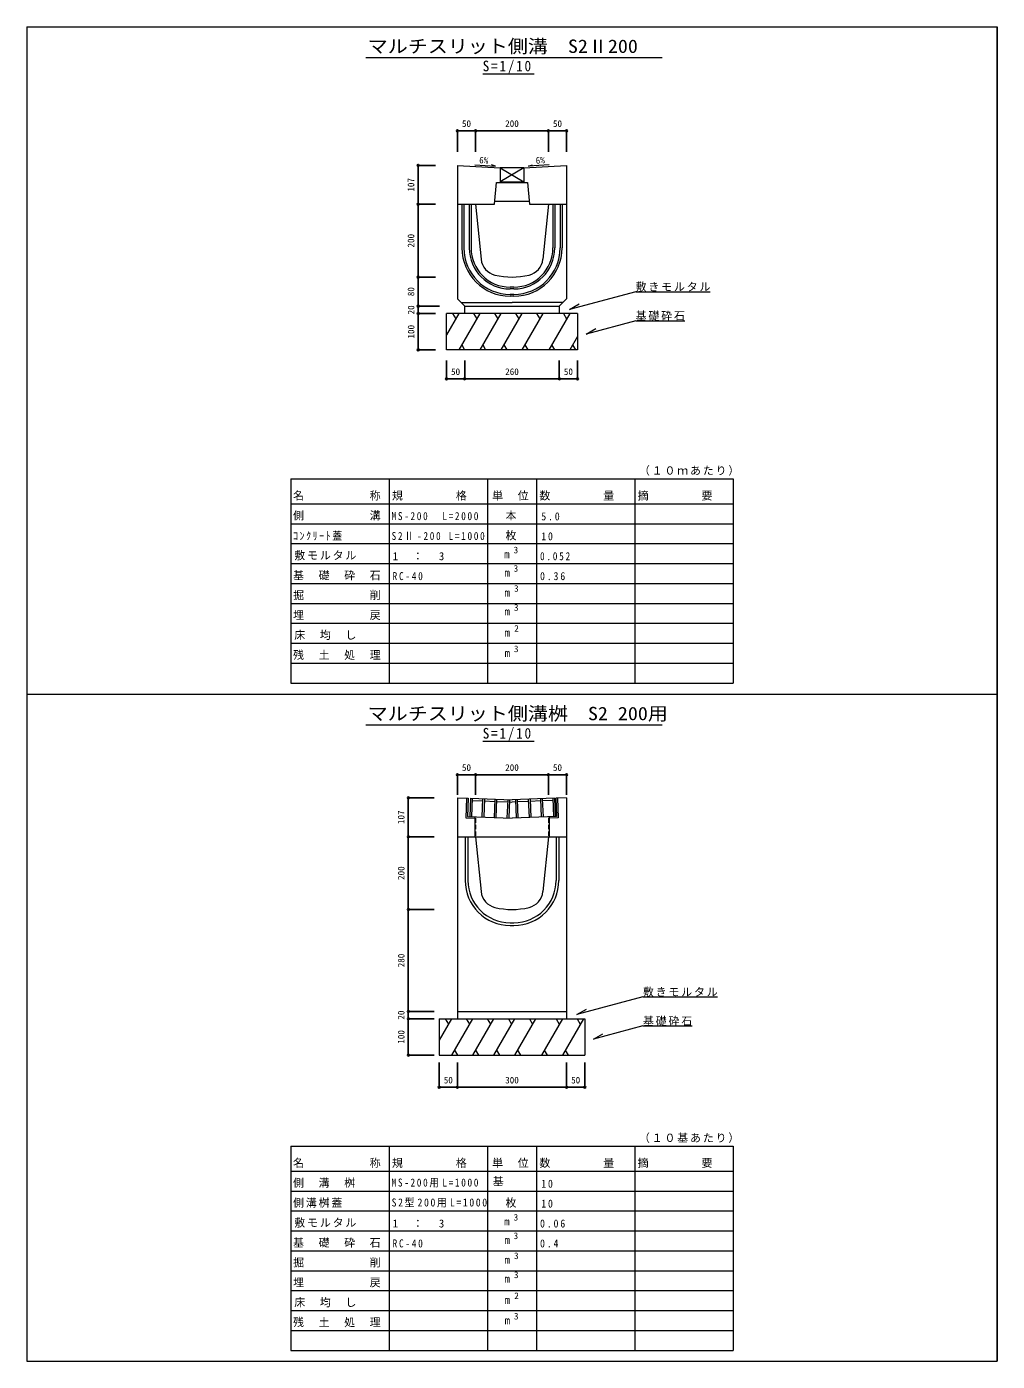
# Model space of a CAD drawing. Units: millimetres at full size, sheet at 1:10. Extents: x -1830 to 837, y -1827 to 1840.
import ezdxf
from ezdxf.enums import TextEntityAlignment as Align

# ---------------------------------------------------------------- set-up
doc = ezdxf.new("R2010")
doc.units = ezdxf.units.MM
doc.header["$LTSCALE"] = 10
doc.header["$PDMODE"] = 32
doc.header["$PDSIZE"] = 5
doc.linetypes.add('DASHED1', pattern=[1.8, 1.2, -0.6])
doc.layers.add('0-0_通り芯', color=7, linetype='Continuous', lineweight=18)
doc.layers.add('0-1_躯体', color=4, linetype='Continuous')
doc.styles.add('ＭＳ ゴシック', font='')
doc.styles.get('ＭＳ ゴシック').set_extended_font_data('MS Gothic')

msp = doc.modelspace()

# ---------------------------------------------------------------- linework, layer by layer
at = {"layer": '0-0_通り芯', "color": 2}
for p, q in [((-1829.66, 1839.81), (-1829.66, -1826.86)), ((-1829.66, 1839.81), (837, 1839.81)), ((-621.33, -279.55), (-623.42, -334.01)), ((-616.83, -279.72), (-618.75, -329.68)), ((-610.52, -279.96), (-612.44, -329.93)), ((-610.52, -279.96), (-496.33, -284.34)), ((-605.52, -280.15), (-607.44, -330.12)), ((-605.75, -286.15), (-577.25, -287.24)), ((-577.02, -281.25), (-578.94, -331.21)), ((-572.02, -281.44), (-573.94, -331.4)), ((-572.25, -287.43), (-543.75, -288.53)), ((-543.52, -282.53), (-545.44, -332.5)), ((-538.52, -282.72), (-540.44, -332.69)), ((-538.75, -288.72), (-508.45, -289.88)), ((-508.22, -283.89), (-510.14, -333.85)), ((-503.22, -284.08), (-505.14, -334.04)), ((-503.45, -290.07), (-496.56, -290.34)), ((-379.52, -279.86), (-496.33, -284.34)), ((-486.59, -289.97), (-496.1, -290.34)), ((-486.82, -283.98), (-484.9, -333.94)), ((-481.82, -283.79), (-479.9, -333.75)), ((-451.29, -288.62), (-481.59, -289.78)), ((-451.52, -282.62), (-449.6, -332.59)), ((-446.52, -282.43), (-444.6, -332.39)), ((-417.79, -287.33), (-446.29, -288.43)), ((-418.02, -281.34), (-416.1, -331.3)), ((-413.02, -281.15), (-411.1, -331.11)), ((-384.29, -286.05), (-412.79, -287.14)), ((-384.52, -280.05), (-382.6, -330.02)), ((-379.52, -279.86), (-377.6, -329.83)), ((-375.83, -279.72), (-373.91, -329.68)), ((-371.33, -279.55), (-369.24, -334.01)), ((-618.75, -329.68), (-496.33, -334.38)), ((-373.91, -329.68), (-496.33, -334.38)), ((-623.42, -334.01), (-596.33, -335.05)), ((-598.27, -330.47), (-598.44, -334.97)), ((-598.44, -334.97), (-598.44, -385.59)), ((-369.24, -334.01), (-396.33, -335.05)), ((-394.4, -330.47), (-394.22, -334.97)), ((-394.22, -334.97), (-394.22, -385.59)), ((-1829.66, -1826.86), (837, -1826.86))]:
    msp.add_line(p, q, dxfattribs=at)
at = {"layer": '0-0_通り芯'}
for p, q in [((-898.16, 1754.81), (-84.16, 1754.81)), ((-576.77, 1710.09), (-435.8, 1710.09)), ((-156.56, 1111.62), (-338.07, 1062.99)), ((-156.56, 1111.62), (48.44, 1111.62)), ((-626.33, 1051.85), (-626.33, 1071.85)), ((-366.33, 1071.85), (-366.33, 1051.85)), ((-338.07, 1062.99), (-312.09, 1077.99)), ((-642.28, 1051.85), (-676.33, 992.87)), ((-676.33, 951.85), (-676.33, 1051.85)), ((-316.33, 1051.85), (-676.33, 1051.85)), ((-659.59, 1051.85), (-650.93, 1036.86)), ((-584.55, 1051.85), (-642.28, 951.85)), ((-601.85, 1051.85), (-593.2, 1036.86)), ((-526.81, 1051.85), (-584.55, 951.85)), ((-544.12, 1051.85), (-535.46, 1036.86)), ((-469.08, 1051.85), (-526.81, 951.85)), ((-486.38, 1051.85), (-477.73, 1036.86)), ((-411.34, 1051.85), (-469.08, 951.85)), ((-428.65, 1051.85), (-419.99, 1036.86)), ((-337.77, 1051.85), (-395.5, 951.85)), ((-355.07, 1051.85), (-346.42, 1036.86)), ((-156.56, 1031.82), (-21.56, 1031.82)), ((-634.36, 965.56), (-626.44, 951.85)), ((-576.63, 965.56), (-568.71, 951.85)), ((-518.89, 965.56), (-510.97, 951.85)), ((-461.16, 965.56), (-453.24, 951.85)), ((-387.58, 965.56), (-379.66, 951.85)), ((-316.33, 988.97), (-337.77, 951.85)), ((-329.85, 965.56), (-321.93, 951.85)), ((-1103.83, 597.35), (111.17, 597.35)), ((-1103.83, 597.35), (-1103.83, 474.23)), ((-833.83, 597.35), (-833.83, 474.23)), ((-563.83, 597.35), (-563.83, 474.23)), ((-428.83, 597.35), (-428.83, 474.23)), ((-158.83, 597.35), (-158.83, 474.23)), ((111.17, 597.35), (111.17, 474.23)), ((-1103.83, 528.95), (111.17, 528.95)), ((-1103.83, 474.23), (111.17, 474.23)), ((-1103.83, 474.23), (-1103.83, 36.47)), ((-833.83, 474.23), (-833.83, 36.47)), ((-563.83, 474.23), (-563.83, 36.47)), ((-428.83, 474.23), (-428.83, 36.47)), ((-158.83, 474.23), (-158.83, 36.47)), ((111.17, 474.23), (111.17, 36.47)), ((-1103.83, 419.51), (111.17, 419.51)), ((-1103.83, 364.79), (111.17, 364.79)), ((-1103.83, 310.07), (111.17, 310.07)), ((-1103.83, 255.35), (111.17, 255.35)), ((-1103.83, 200.63), (111.17, 200.63)), ((-1103.83, 145.91), (111.17, 145.91)), ((-1103.83, 91.19), (111.17, 91.19)), ((-1103.83, 36.47), (111.17, 36.47)), ((-1018.33, 36.47), (-109.33, 36.47)), ((-898.16, -78.53), (-84.16, -78.53)), ((-576.77, -123.25), (-435.8, -123.25)), ((-136.56, -825.81), (68.44, -825.81)), ((-646.33, -865.59), (-646.33, -885.59)), ((-346.33, -865.59), (-346.33, -885.59)), ((-696.33, -885.59), (-296.33, -885.59)), ((-696.33, -885.59), (-696.33, -985.59)), ((-662.28, -885.59), (-696.33, -944.56)), ((-679.59, -885.59), (-670.93, -900.57)), ((-604.55, -885.59), (-662.28, -985.59)), ((-621.85, -885.59), (-613.2, -900.57)), ((-546.81, -885.59), (-604.55, -985.59)), ((-564.12, -885.59), (-555.46, -900.57)), ((-489.08, -885.59), (-546.81, -985.59)), ((-506.38, -885.59), (-497.73, -900.57)), ((-431.34, -885.59), (-489.08, -985.59)), ((-448.65, -885.59), (-439.99, -900.57)), ((-357.77, -885.59), (-415.5, -985.59)), ((-375.07, -885.59), (-366.42, -900.57)), ((-300.03, -885.59), (-357.77, -985.59)), ((-317.33, -885.59), (-308.68, -900.57)), ((-296.33, -885.59), (-296.33, -985.59)), ((-136.56, -905.61), (-1.56, -905.61)), ((-696.33, -985.59), (-296.33, -985.59)), ((-654.36, -971.87), (-646.44, -985.59)), ((-596.63, -971.87), (-588.71, -985.59)), ((-538.89, -971.87), (-530.97, -985.59)), ((-481.16, -971.87), (-473.24, -985.59)), ((-407.58, -971.87), (-399.66, -985.59)), ((-349.85, -971.87), (-341.93, -985.59)), ((-1103.83, -1235.98), (111.17, -1235.98)), ((-1103.83, -1235.98), (-1103.83, -1359.1)), ((-833.83, -1235.98), (-833.83, -1359.1)), ((-563.83, -1235.98), (-563.83, -1359.1)), ((-428.83, -1235.98), (-428.83, -1359.1)), ((-158.83, -1235.98), (-158.83, -1359.1)), ((111.17, -1235.98), (111.17, -1359.1)), ((-1103.83, -1304.38), (111.17, -1304.38)), ((-1103.83, -1359.1), (111.17, -1359.1)), ((-1103.83, -1359.1), (-1103.83, -1796.86)), ((-833.83, -1359.1), (-833.83, -1796.86)), ((-563.83, -1359.1), (-563.83, -1796.86)), ((-428.83, -1359.1), (-428.83, -1796.86)), ((-158.83, -1359.1), (-158.83, -1796.86)), ((111.17, -1359.1), (111.17, -1796.86)), ((-1103.83, -1413.82), (111.17, -1413.82)), ((-1103.83, -1468.54), (111.17, -1468.54)), ((-1103.83, -1523.26), (111.17, -1523.26)), ((-1103.83, -1577.98), (111.17, -1577.98)), ((-1103.83, -1632.7), (111.17, -1632.7)), ((-1103.83, -1687.42), (111.17, -1687.42)), ((-1103.83, -1742.14), (111.17, -1742.14)), ((-1103.83, -1796.86), (111.17, -1796.86)), ((-1018.33, -1796.86), (-109.33, -1796.86))]:
    msp.add_line(p, q, dxfattribs=at)
at = {"layer": '0-0_通り芯', "color": 3}
for p, q in [((-646.33, 1458.85), (-646.33, 1351.85)), ((-646.33, 1458.85), (-528.83, 1451.84)), ((-463.83, 1451.84), (-528.83, 1413.85)), ((-528.83, 1451.84), (-463.83, 1413.85)), ((-528.83, 1451.84), (-528.83, 1411.55)), ((-463.83, 1451.84), (-528.83, 1451.84)), ((-463.83, 1451.84), (-346.33, 1458.85)), ((-463.83, 1451.84), (-463.83, 1411.55)), ((-346.33, 1458.85), (-346.33, 1351.85)), ((-544.33, 1351.85), (-539.33, 1411.55)), ((-539.33, 1411.55), (-453.33, 1411.55)), ((-528.83, 1413.85), (-463.83, 1413.85)), ((-543.58, 1360.84), (-449.09, 1360.84)), ((-646.33, 1351.85), (-646.33, 1091.85)), ((-646.33, 1351.85), (-544.33, 1351.85)), ((-633.83, 1351.85), (-633.83, 1231.85)), ((-628.83, 1350.85), (-628.83, 1231.85)), ((-613.83, 1350.85), (-613.83, 1231.85)), ((-608.83, 1351.85), (-608.83, 1231.85)), ((-596.33, 1351.85), (-581.25, 1201.06)), ((-396.33, 1351.85), (-411.41, 1201.06)), ((-383.83, 1351.85), (-383.83, 1231.85)), ((-378.83, 1350.85), (-378.83, 1231.85)), ((-363.83, 1350.85), (-363.83, 1231.85)), ((-358.83, 1351.85), (-358.83, 1231.85)), ((-346.33, 1351.85), (-346.33, 1091.85)), ((-491.33, 1124.35), (-501.33, 1124.35)), ((-491.33, 1119.35), (-501.33, 1119.35)), ((-491.33, 1104.35), (-501.33, 1104.35)), ((-646.33, 1091.85), (-626.33, 1071.85)), ((-636.33, 1081.85), (-496.33, 1081.85)), ((-626.33, 1071.85), (-366.33, 1071.85)), ((-626.33, 1071.85), (-366.33, 1071.85)), ((-491.33, 1099.35), (-501.33, 1099.35)), ((-356.33, 1081.85), (-496.33, 1081.85)), ((-366.33, 1071.85), (-346.33, 1091.85)), ((-646.33, -278.59), (-616.83, -279.72)), ((-646.33, -278.59), (-646.33, -385.59)), ((-346.33, -278.59), (-375.83, -279.72)), ((-346.33, -278.59), (-346.33, -385.59)), ((-646.33, -385.59), (-346.33, -385.59)), ((-625.13, -385.59), (-625.13, -505.59)), ((-617.53, -385.59), (-617.53, -505.59)), ((-596.33, -385.59), (-581.25, -536.39)), ((-396.33, -385.59), (-411.41, -536.39)), ((-375.13, -385.59), (-375.13, -505.59)), ((-367.53, -385.59), (-367.53, -505.59)), ((-346.33, -385.59), (-346.33, -865.59)), ((-501.33, -621.79), (-491.33, -621.79)), ((-501.33, -629.39), (-491.33, -629.39)), ((-646.33, -865.59), (-346.33, -865.59))]:
    msp.add_line(p, q, dxfattribs=at)
at = {"layer": '0-0_通り芯', "color": 4}
msp.add_line((-1829.66, 6.47), (837, 6.47), dxfattribs=at)
at = {"layer": '0-0_通り芯', "color": 3, "linetype": 'DASHED1'}
for p, q in [((-596.33, -335.05), (-596.33, -385.59)), ((-396.33, -335.05), (-396.33, -385.59))]:
    msp.add_line(p, q, dxfattribs=at)
at = {"layer": '0-0_通り芯', "color": 2}
msp.add_lwpolyline([(837, -1826.86), (837, 1839.81), (837, -1826.86)], dxfattribs=at)
at = {"layer": '0-0_通り芯'}
for points in [[(-598.42, 1459.9), (-541.92, 1456.54), (-552.66, 1460.06)], [(-394.24, 1459.9), (-450.75, 1456.54), (-440, 1460.06)], [(-316.33, 1051.85), (-316.33, 951.85), (-676.33, 951.85)], [(-156.56, 1031.82), (-292.44, 995.41), (-266.46, 1010.41)], [(-136.56, -825.81), (-318.07, -874.44), (-292.09, -859.44)], [(-136.56, -905.61), (-272.44, -942.02), (-246.46, -927.02)]]:
    msp.add_lwpolyline(points, dxfattribs=at)
at = {"layer": '0-0_通り芯', "color": 3}
for points in [[(-453.33, 1411.55), (-448.33, 1351.85), (-346.33, 1351.85)], [(-646.33, -385.59), (-646.33, -865.59), (-346.33, -865.59)]]:
    msp.add_lwpolyline(points, dxfattribs=at)
for centre, radius, start, end in [((-501.33, 1231.85), 132.5, 180, 270), ((-501.33, 1231.85), 127.5, 180, 270), ((-501.33, 1231.85), 112.5, 180, 270), ((-501.33, 1231.85), 107.5, 180, 270), ((-491.33, 1231.85), 112.5, 270, 0), ((-491.33, 1231.85), 107.5, 270, 0), ((-491.33, 1231.85), 127.5, 270, 0), ((-491.33, 1231.85), 132.5, 270, 0), ((-531.49, 1206.03), 50, 185.71, 256.44), ((-461.16, 1206.03), 50, 283.56, 354.29), ((-496.33, 1351.85), 200, 256.44, 283.56), ((-501.33, -505.59), 123.8, 180, 270), ((-501.33, -505.59), 116.2, 180, 270), ((-491.33, -505.59), 116.2, 270, 0), ((-491.33, -505.59), 123.8, 270, 0), ((-531.5, -531.41), 50, 185.71, 256.44), ((-461.16, -531.41), 50, 283.56, 354.29), ((-496.33, -385.59), 200, 256.44, 283.56)]:
    msp.add_arc(centre, radius, start, end, dxfattribs=at)
at = {"layer": '0-1_躯体', "color": 7}
for p, q in [((-646.33, 1553.89), (-596.33, 1553.89)), ((-596.33, 1553.89), (-396.33, 1553.89)), ((-396.33, 1553.89), (-346.33, 1553.89)), ((-754.31, 1351.85), (-754.31, 1458.85)), ((-754.31, 1351.85), (-754.31, 1151.85)), ((-754.31, 1151.85), (-754.31, 1071.85)), ((-753.97, 1071.85), (-753.97, 1051.85)), ((-753.97, 1051.85), (-753.97, 951.85)), ((-676.33, 872.32), (-626.33, 872.32)), ((-626.33, 872.32), (-366.33, 872.32)), ((-366.33, 872.32), (-316.33, 872.32)), ((-646.33, -215.31), (-596.33, -215.31)), ((-596.33, -215.31), (-396.33, -215.31)), ((-396.33, -215.31), (-346.33, -215.31)), ((-781.19, -385.59), (-781.19, -278.59)), ((-781.19, -585.59), (-781.19, -385.59)), ((-781.19, -865.59), (-781.19, -585.59)), ((-781.19, -885.59), (-781.19, -865.59)), ((-781.19, -985.59), (-781.19, -885.59)), ((-696.33, -1073.98), (-646.33, -1073.98)), ((-646.33, -1073.98), (-346.33, -1073.98)), ((-346.33, -1073.98), (-296.33, -1073.98))]:
    msp.add_line(p, q, dxfattribs=at)
at = {"layer": '0-1_躯体'}
for p, q in [((-646.33, 1553.89), (-646.33, 1495.97)), ((-596.33, 1553.89), (-596.33, 1495.97)), ((-396.33, 1553.89), (-396.33, 1495.97)), ((-346.33, 1553.89), (-346.33, 1495.97)), ((-754.31, 1458.85), (-706.79, 1458.85)), ((-754.31, 1351.85), (-706.79, 1351.85)), ((-754.31, 1351.85), (-706.79, 1351.85)), ((-754.31, 1351.85), (-706.79, 1351.85)), ((-754.31, 1151.85), (-706.79, 1151.85)), ((-754.31, 1071.85), (-706.79, 1071.85)), ((-753.97, 1071.85), (-695.07, 1071.85)), ((-753.97, 1071.85), (-695.07, 1071.85)), ((-753.97, 1071.85), (-706.79, 1071.85)), ((-753.97, 1051.85), (-706.79, 1051.85)), ((-753.97, 951.85), (-706.79, 951.85)), ((-676.33, 872.32), (-676.33, 922.94)), ((-626.33, 872.32), (-626.33, 922.94)), ((-366.33, 872.32), (-366.33, 922.94)), ((-316.33, 872.32), (-316.33, 922.94)), ((-646.33, -215.31), (-646.33, -270.71)), ((-596.33, -215.31), (-596.33, -270.71)), ((-396.33, -215.31), (-396.33, -270.71)), ((-346.33, -215.31), (-346.33, -270.71)), ((-781.19, -278.59), (-710.3, -278.59)), ((-781.19, -385.59), (-710.3, -385.59)), ((-781.19, -385.59), (-710.3, -385.59)), ((-781.19, -585.59), (-710.3, -585.59)), ((-781.19, -865.59), (-710.3, -865.59)), ((-781.19, -885.59), (-710.3, -885.59)), ((-781.19, -985.59), (-710.3, -985.59)), ((-696.33, -1073.98), (-696.33, -1006.31)), ((-646.33, -1073.98), (-646.33, -1006.31)), ((-346.33, -1073.98), (-346.33, -1006.31)), ((-296.33, -1073.98), (-296.33, -1006.31))]:
    msp.add_line(p, q, dxfattribs=at)
for p in [(-646.33, 1553.89), (-596.33, 1553.89), (-396.33, 1553.89), (-346.33, 1553.89), (-754.31, 1458.85), (-754.31, 1351.85), (-754.31, 1151.85), (-754.31, 1071.85), (-753.97, 1071.85), (-753.97, 1051.85), (-753.97, 951.85), (-676.33, 872.32), (-626.33, 872.32), (-366.33, 872.32), (-316.33, 872.32), (-646.33, -215.31), (-596.33, -215.31), (-396.33, -215.31), (-346.33, -215.31), (-781.19, -278.59), (-781.19, -385.59), (-781.19, -585.59), (-781.19, -865.59), (-781.19, -885.59), (-781.19, -985.59), (-696.33, -1073.98), (-646.33, -1073.98), (-346.33, -1073.98), (-296.33, -1073.98)]:
    msp.add_point(p, dxfattribs=at)

# ---------------------------------------------------------------- texts
at = {"layer": '0-0_通り芯', "color": 3, "style": 'ＭＳ ゴシック', "width": 1.1}
for s, p in [('マルチスリット側溝\u3000S2Ⅱ200', (-892.75, 1756.83)), ('マルチスリット側溝桝\u3000S2 200用', (-892.75, -76.5))]:
    msp.add_text(s, height=36.66, dxfattribs=at).set_placement(p, align=Align.BOTTOM_LEFT)
at = {"layer": '0-0_通り芯', "color": 4, "style": 'ＭＳ ゴシック'}
for s, p in [('3', (-491.81, 387.41)), ('3', (-491.81, 336.8)), ('3', (-490.64, 281.74)), ('3', (-490.91, 229.48)), ('2', (-490.01, 171.95)), ('3', (-490.91, 115.87)), ('3', (-491.81, -1445.92)), ('3', (-491.81, -1496.54)), ('3', (-490.64, -1551.6)), ('3', (-490.91, -1603.86)), ('2', (-490.01, -1661.38)), ('3', (-490.91, -1717.47))]:
    msp.add_text(s, height=18.33, dxfattribs=at).set_placement(p, align=Align.BOTTOM_LEFT)
at = {"layer": '0-0_通り芯', "style": 'ＭＳ ゴシック'}
for s, p in [('m', (-517.91, 373.05)), ('m', (-517.01, 322.43)), ('m', (-517.01, 267.71)), ('m', (-517.01, 215.73)), ('m', (-516.92, 157.59)), ('m', (-516.74, 101.5)), ('基', (-549.08, -1350.16)), ('m', (-517.91, -1460.28)), ('m', (-517.01, -1510.9)), ('m', (-517.01, -1565.62)), ('m', (-517.01, -1617.6)), ('m', (-516.92, -1675.74)), ('m', (-516.74, -1731.83))]:
    msp.add_text(s, height=21.99, dxfattribs=at).set_placement(p, align=Align.BOTTOM_LEFT)
at = {"layer": '0-0_通り芯', "attachment_point": 7, "style": 'ＭＳ ゴシック'}
for s, insert, char_height in [('\\T1.28;\\W0.9;S=1/10', (-576.77, 1710.09), 29.33), ('\\T1.17;敷きモルタル', (-156.56, 1111.62), 21.99), ('\\T1.17;基礎砕石', (-156.56, 1031.82), 21.99), ('\\T1.17;（１０ｍあたり）', (-147.58, 606.29), 21.99), ('\\T1.17;名\u3000\u3000\u3000\u3000\u3000称', (-1097.83, 537.89), 21.99), ('\\T1.17;規\u3000\u3000\u3000\u3000格', (-826.08, 537.89), 21.99), ('\\T1.17;単\u3000位', (-550.83, 537.89), 21.99), ('\\T1.17;数\u3000\u3000\u3000\u3000量', (-421.08, 537.89), 21.99), ('\\T1.17;摘\u3000\u3000\u3000\u3000要', (-151.08, 537.89), 21.99), ('\\T1.17;側\u3000\u3000\u3000\u3000\u3000溝', (-1097.83, 483.17), 21.99), ('\\T1.36;\\W0.85;MS-200\u3000L=2000', (-827.08, 483.96), 21.99), ('\\T1.17;\u3000本', (-549.08, 483.17), 21.99), ('\\T1.38;\\W0.9;5.0', (-415.83, 483.17), 21.99), ('\\T1.33;\\W0.9;ｺﾝｸﾘｰﾄ蓋', (-1097.83, 428.45), 21.99), ('\\T1.36;\\W0.85;S2Ⅱ-200\\~L=1000', (-827.08, 429.24), 21.99), ('\\T1.17;\u3000枚', (-549.08, 428.45), 21.99), ('\\T1.36;\\W0.9;10', (-415.83, 428.45), 21.99), ('\\T1.17;敷モルタル', (-1094.33, 373.73), 21.99), ('\\T1.21;1\u3000：\u30003', (-824.33, 373.73), 21.99), ('\\T1.38;\\W0.85;0.052', (-419.33, 373.73), 21.99), ('\\T1.17;基\u3000礎\u3000砕\u3000石', (-1097.83, 319.01), 21.99), ('\\T1.38;\\W0.85;RC-40', (-824.33, 319.01), 21.99), ('\\T1.38;\\W0.9;0.36', (-419.33, 319.01), 21.99), ('\\T1.17;掘\u3000\u3000\u3000\u3000\u3000削', (-1097.83, 264.29), 21.99), ('\\T1.17;埋\u3000\u3000\u3000\u3000\u3000戻', (-1097.83, 209.57), 21.99), ('\\T1.17;床\u3000均\u3000し', (-1094.33, 154.85), 21.99), ('\\T1.17;残\u3000土\u3000処\u3000理', (-1097.83, 100.13), 21.99), ('\\T1.28;\\W0.9;S=1/10', (-576.77, -123.25), 29.33), ('\\T1.17;敷きモルタル', (-136.56, -825.81), 21.99), ('\\T1.17;基礎砕石', (-136.56, -905.61), 21.99), ('\\T1.17;（１０基あたり）', (-147.58, -1227.04), 21.99), ('\\T1.17;名\u3000\u3000\u3000\u3000\u3000称', (-1097.83, -1295.44), 21.99), ('\\T1.17;規\u3000\u3000\u3000\u3000格', (-826.08, -1295.44), 21.99), ('\\T1.17;単\u3000位', (-550.83, -1295.44), 21.99), ('\\T1.17;数\u3000\u3000\u3000\u3000量', (-421.08, -1295.44), 21.99), ('\\T1.17;摘\u3000\u3000\u3000\u3000要', (-151.08, -1295.44), 21.99), ('\\T1.17;側\u3000溝\u3000桝', (-1097.83, -1350.16), 21.99), ('\\T1.36;\\W0.85;MS-200用L=1000', (-827.08, -1349.37), 21.99), ('\\T1.36;\\W0.9;10', (-415.83, -1350.16), 21.99), ('\\T1.17;側溝桝蓋', (-1097.83, -1404.88), 21.99), ('\\T1.32;\\W0.9;S2型200用L=1000', (-827.08, -1404.09), 21.99), ('\\T1.17;\u3000枚', (-549.08, -1404.88), 21.99), ('\\T1.36;\\W0.9;10', (-415.83, -1404.88), 21.99), ('\\T1.17;敷モルタル', (-1094.33, -1459.6), 21.99), ('\\T1.21;1\u3000：\u30003', (-824.33, -1459.6), 21.99), ('\\T1.38;\\W0.9;0.06', (-419.33, -1459.6), 21.99), ('\\T1.17;基\u3000礎\u3000砕\u3000石', (-1097.83, -1514.32), 21.99), ('\\T1.38;\\W0.85;RC-40', (-824.33, -1514.32), 21.99), ('\\T1.38;\\W0.9;0.4', (-419.33, -1514.32), 21.99), ('\\T1.17;掘\u3000\u3000\u3000\u3000\u3000削', (-1097.83, -1569.04), 21.99), ('\\T1.17;埋\u3000\u3000\u3000\u3000\u3000戻', (-1097.83, -1623.76), 21.99), ('\\T1.17;床\u3000均\u3000し', (-1094.33, -1678.48), 21.99), ('\\T1.17;残\u3000土\u3000処\u3000理', (-1097.83, -1733.2), 21.99)]:
    msp.add_mtext(s, dxfattribs=dict(at, insert=insert, char_height=char_height))
at = {"layer": '0-1_躯体', "style": 'ＭＳ ゴシック'}
for s, p in [('50', (-633.83, 1558.89)), ('200', (-515.08, 1558.89)), ('50', (-383.83, 1558.89)), ('50', (-663.83, 877.32)), ('260', (-515.08, 877.32)), ('50', (-353.83, 877.32)), ('50', (-633.83, -210.31)), ('200', (-515.08, -210.31)), ('50', (-383.83, -210.31)), ('50', (-683.83, -1068.98)), ('300', (-515.08, -1068.98)), ('50', (-333.83, -1068.98))]:
    msp.add_text(s, height=18.33, dxfattribs=at).set_placement(p, align=Align.BOTTOM_LEFT)
for s, rotation, p in [('6%', 356.591, (-587.24, 1459.14)), ('6%', 3.409, (-430.38, 1457.65)), ('107', 90, (-759.31, 1386.6)), ('200', 90, (-759.31, 1233.1)), ('80', 90, (-759.31, 1099.35)), ('20', 90, (-758.97, 1049.35)), ('100', 90, (-758.97, 983.1)), ('107', 90, (-786.19, -350.84)), ('200', 90, (-786.19, -504.34)), ('280', 90, (-786.19, -744.34)), ('20', 90, (-786.19, -888.09)), ('100', 90, (-786.19, -954.34))]:
    msp.add_text(s, height=18.33, rotation=rotation, dxfattribs=at).set_placement(p, align=Align.BOTTOM_LEFT)

doc.saveas('drawing.dxf')
